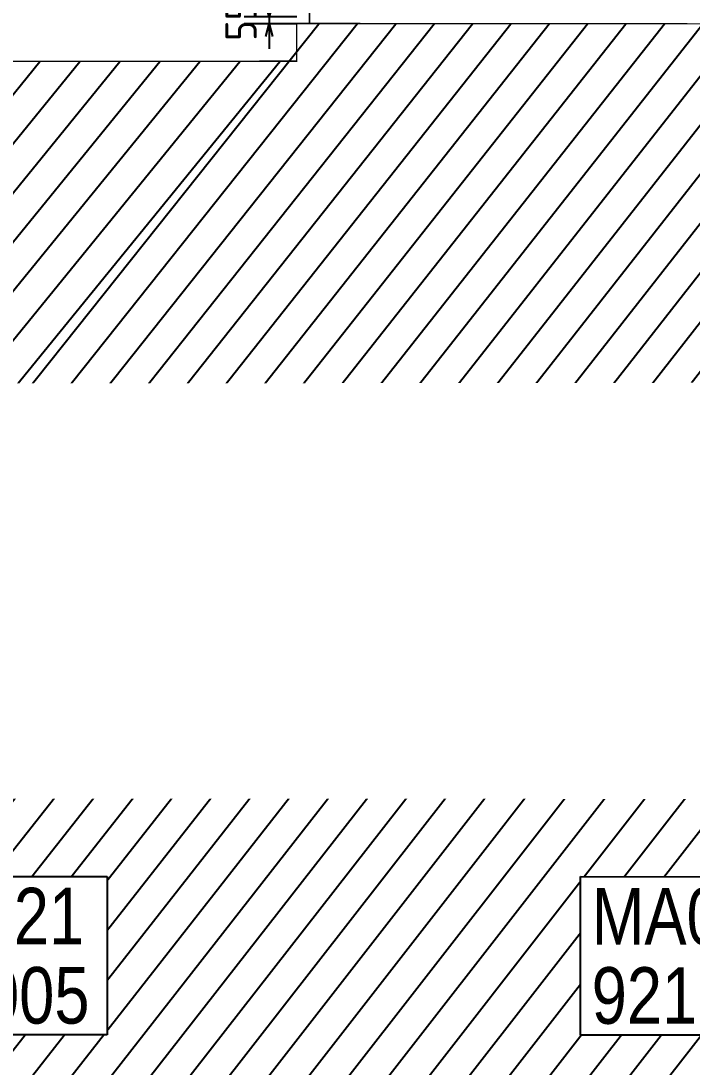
# Model space of a CAD drawing. Header units: centimetres. Extents: x -6122352 to 4157695, y -1694241 to 1947892.
# Drawn here: x 190211 to 195547, y -187304 to -178986 of the extents above; entities that cross this region are included whole.
import ezdxf
from ezdxf.xclip import XClip

# ---------------------------------------------------------------- set-up
doc = ezdxf.new("R2010")
doc.units = ezdxf.units.CM
doc.header["$MEASUREMENT"] = 0
doc.header["$XCLIPFRAME"] = 2
doc.header["$PDMODE"] = 66
doc.header["$PDSIZE"] = 100
for name, pattern in [('DASHED2', [0.375, 0.25, -0.125]), ('XR-AR-END-SETTING OUT PLAN$0$23585-XR-AR-END-GROUND FLOOR$0$23261-XR-AR-SI-GF$0$HIDDEN', [0.375, 0.25, -0.125]), ('XR-AR-END-SETTING OUT PLAN$0$23585-XR-AR-END-GROUND FLOOR$0$HIDDEN', [0.375, 0.25, -0.125]), ('XR-AR-END-SETTING OUT PLAN$0$23585-XR-AR-END-GROUND FLOOR$0$XR-END-GROUND FLOOR PLAN$0$HIDDEN', [9.524999999999999, 6.35, -3.175]), ('XR-AR-MID-SETTING OUT FOR MASTER$0$23585-XR-AR-MID-GROUND FLOOR$0$23261-XR-AR-SI-GF$0$HIDDEN', [0.375, 0.25, -0.125]), ('XR-AR-MID-SETTING OUT FOR MASTER$0$23585-XR-AR-MID-GROUND FLOOR$0$945-4P-1-101-GROUND FLOOR PLAN$0$XR-MIDDLE-GROUND FLOOR PLAN$0$HIDDEN', [9.524999999999999, 6.35, -3.175]), ('XR-AR-MID-SETTING OUT FOR MASTER$0$23585-XR-AR-MID-GROUND FLOOR$0$945-4P-1-101-GROUND FLOOR PLAN$0$XR-MIDDLE-GROUND FLOOR PLAN$0$HIDDEN2', [0.1875, 0.125, -0.0625])]:
    doc.linetypes.add(name, pattern=pattern)
doc.layers.add('23585-XR-AR-DAMAC PLOT LIMITS$0$1-End units', color=7, linetype='Continuous', lineweight=5, true_color=0xf8991e)
for name, color, linetype, lineweight in [('23585-XR-AR-DAMAC PLOT LIMITS$0$1-Mid units', 41, 'Continuous', 5), ('@ Foundations', 4, 'DASHED2', 50), ('A-ANNO-TEXT', 3, 'Continuous', 25), ('XR-AR-END-SETTING OUT PLAN$0$23585-XR-AR-END-GROUND FLOOR$0$A-FLOR-OVHD', 9, 'XR-AR-END-SETTING OUT PLAN$0$23585-XR-AR-END-GROUND FLOOR$0$23261-XR-AR-SI-GF$0$HIDDEN', 15), ('XR-AR-END-SETTING OUT PLAN$0$23585-XR-AR-END-GROUND FLOOR$0$A-FLOR-UNDR', 8, 'XR-AR-END-SETTING OUT PLAN$0$23585-XR-AR-END-GROUND FLOOR$0$HIDDEN', 5), ('XR-AR-END-SETTING OUT PLAN$0$23585-XR-AR-END-GROUND FLOOR$0$A-GLAZ-SILL', 8, 'Continuous', 5), ('XR-AR-END-SETTING OUT PLAN$0$23585-XR-AR-END-GROUND FLOOR$0$A-GLAZ-WNDO', 232, 'Continuous', 9), ('XR-AR-END-SETTING OUT PLAN$0$23585-XR-AR-END-GROUND FLOOR$0$A-WALL', 7, 'Continuous', 30), ('XR-AR-END-SETTING OUT PLAN$0$23585-XR-AR-END-GROUND FLOOR$0$S-COLS', 51, 'Continuous', 40), ('XR-AR-END-SETTING OUT PLAN$0$23585-XR-AR-END-GROUND FLOOR$0$S-COLS-PATT', 8, 'Continuous', 5), ('XR-AR-MID-SETTING OUT FOR MASTER$0$23585-XR-AR-MID-GROUND FLOOR$0$$A-GLAZ-WNDO', 232, 'Continuous', 9), ('XR-AR-MID-SETTING OUT FOR MASTER$0$23585-XR-AR-MID-GROUND FLOOR$0$$A-WALL', 1, 'Continuous', 5), ('XR-AR-MID-SETTING OUT FOR MASTER$0$23585-XR-AR-MID-GROUND FLOOR$0$A-DOOR-FULL', 1, 'Continuous', 9), ('XR-AR-MID-SETTING OUT FOR MASTER$0$23585-XR-AR-MID-GROUND FLOOR$0$A-FLOR-OVHD', 9, 'XR-AR-MID-SETTING OUT FOR MASTER$0$23585-XR-AR-MID-GROUND FLOOR$0$23261-XR-AR-SI-GF$0$HIDDEN', 15), ('XR-AR-MID-SETTING OUT FOR MASTER$0$23585-XR-AR-MID-GROUND FLOOR$0$A-GLAZ-SILL', 8, 'Continuous', 5), ('XR-AR-MID-SETTING OUT FOR MASTER$0$23585-XR-AR-MID-GROUND FLOOR$0$A-GLAZ-WNDO', 232, 'Continuous', 9), ('XR-AR-MID-SETTING OUT FOR MASTER$0$23585-XR-AR-MID-GROUND FLOOR$0$A-WALL', 7, 'Continuous', 30), ('XR-AR-MID-SETTING OUT FOR MASTER$0$23585-XR-AR-MID-GROUND FLOOR$0$S-COLS', 51, 'Continuous', 40)]:
    doc.layers.add(name, color=color, linetype=linetype, lineweight=lineweight)
for name, color, linetype in [('@MI-REF LAYER', 7, 'Continuous'), ('@MI-TYPE-02', 6, 'Continuous'), ('B_TH_6', 7, 'Continuous'), ('XR-AR-END-SETTING OUT PLAN$0$23585-XR-AR-END-GROUND FLOOR$0$A-Flor-Hral', 3, 'Continuous'), ('XR-AR-END-SETTING OUT PLAN$0$23585-XR-AR-END-GROUND FLOOR$0$A-Flor-Strs', 1, 'Continuous'), ('XR-AR-MID-SETTING OUT FOR MASTER$0$23585-XR-AR-MID-GROUND FLOOR$0$A-Flor-Hral', 3, 'Continuous'), ('XR-AR-MID-SETTING OUT FOR MASTER$0$23585-XR-AR-MID-GROUND FLOOR$0$A-Flor-Strs', 1, 'Continuous'), ('XR-AR-MID-SETTING OUT FOR MASTER$0$23585-XR-AR-MID-GROUND FLOOR$0$G-SHAD-20', 251, 'Continuous'), ('XR-AR-MID-SETTING OUT FOR MASTER$0$23585-XR-AR-MID-GROUND FLOOR$0$GS-HATCH-FLOOR TILE', 251, 'Continuous')]:
    doc.layers.add(name, color=color, linetype=linetype)
doc.styles.add('Schueco-BEMSTIL', font='isocpeur.ttf', dxfattribs={"width": 0.9})
doc.styles.add('Xref group 33-41$0$Overall SOP Plan$0$LAC-609-NG10-1-XREF-GRID-125SC$0$GRID-DIM-NO', font='arial.ttf', dxfattribs={"width": 0.8})
doc.dimstyles.new('MI- JWC-TXT-2.5 MM', dxfattribs={"dimscale": 1.5, "dimtxt": 2.5, "dimasz": 1, "dimexe": 2, "dimexo": 1, "dimgap": 1, "dimtad": 1, "dimdec": 0, "dimdsep": 46, "dimtxsty": 'Schueco-BEMSTIL', "dimblk": 'OPEN30', "dimcen": 0, "dimdle": 2, "dimclrd": 140, "dimclre": 8, "dimclrt": 40, "dimadec": 0, "dimazin": 2, "dimtfac": 1, "dimtdec": 0, "dimtix": 1, "dimtmove": 2, "dimatfit": 3, "dimldrblk": 'OPEN', "dimfxl": 2, "dimlwd": -1, "dimlwe": -1, "dimarcsym": 0})

# ---------------------------------------------------------------- blocks, each defined once
blk = doc.blocks.new('23585-XR-AR-DAMAC PLOT LIMITS')
at = {"layer": '23585-XR-AR-DAMAC PLOT LIMITS$0$1-End units', "color": 251, "true_color": 0x636466}
blk.add_lwpolyline([(496650.6149000004, 2768920.752900001), (496656.7965000002, 2768927.4991), (496674.4914999995, 2768911.285499999), (496668.3101000004, 2768904.539100001)], close=True, dxfattribs=at)
at = {"layer": '23585-XR-AR-DAMAC PLOT LIMITS$0$1-Mid units', "color": 251, "true_color": 0x636466}
blk.add_lwpolyline([(496646.5614999998, 2768916.3291), (496650.6149000004, 2768920.752900001), (496668.3101000004, 2768904.539100001), (496664.2566999998, 2768900.1153)], close=True, dxfattribs=at)
blk = doc.blocks.new('A$Cf093b529')
at = {"layer": 'A-ANNO-TEXT'}
blk.add_blockref('23585-XR-AR-DAMAC PLOT LIMITS', (-495391.9901121984, -2768603.441896566), dxfattribs=at)
blk = doc.blocks.new('*U36')
at = {"linetype": 'XR-AR-END-SETTING OUT PLAN$0$23585-XR-AR-END-GROUND FLOOR$0$XR-END-GROUND FLOOR PLAN$0$HIDDEN', "ltscale": 0.2}
blk.add_lwpolyline([(672.4602830045783, 0, 0, 0, 0), (125, 0, 16.74478720384293, 16.74478720384293, 0), (62.5, -171.7173430863004, 16.74478720384293, 16.74478720384293, 0), (-62.5, 171.7173430863004, 16.74478720384293, 16.74478720384293, 0), (-125, 0, 0, 0, 0), (-771.7815950174963, 0, 0, 0, 0)], format="xyseb", dxfattribs=at)
blk = doc.blocks.new('XR-AR-END-SETTING OUT PLAN$0$23585-XR-AR-END-GROUND FLOOR$0$A$C75a8815d')
at = {"layer": 'XR-AR-END-SETTING OUT PLAN$0$23585-XR-AR-END-GROUND FLOOR$0$S-COLS', "color": 252, "lineweight": 30}
for points in [[(6049.830236434937, 13227.55946516991), (6049.830236434937, 12227.55946421623), (6249.830236196518, 12227.55946421623), (6249.830236434937, 13227.55946469307)], [(6049.860461950302, 10644.6474583149), (6049.860461473465, 9444.647458553314), (6249.860461711884, 9444.647458791733), (6249.860461950302, 10644.64745926857)]]:
    blk.add_lwpolyline(points, close=True, dxfattribs=at)
blk = doc.blocks.new('XR-AR-END-SETTING OUT PLAN')
at = {"layer": 'XR-AR-END-SETTING OUT PLAN$0$23585-XR-AR-END-GROUND FLOOR$0$A-Flor-Hral', "color": 8}
for p, q in [((7060.101680293679, 13799.99880361557), (9050.100478127599, 13799.9988026619)), ((7060.101679638028, 13749.99880170822), (7060.101680293679, 13799.99880361557)), ((7060.101679638028, 13749.99880170822), (9050.100473538041, 13749.99880218506)), ((7060.101679697633, 12849.9988026619), (8050.101679816842, 12849.99880218506)), ((7060.101679816842, 12799.99880218506), (7060.101679697633, 12849.9988026619)), ((8050.101679697633, 11545.01038455963), (8050.101679816842, 12849.99880218506)), ((7060.101679816842, 12799.99880218506), (8000.101679638028, 12799.9988026619)), ((8000.101679816842, 11526.76096343994), (8000.101679638028, 12799.9988026619))]:
    blk.add_line(p, q, dxfattribs=at)
at = {"layer": 'XR-AR-END-SETTING OUT PLAN$0$23585-XR-AR-END-GROUND FLOOR$0$A-Flor-Strs', "color": 8}
for p, q in [((7110.101679757237, 13849.9988026619), (9050.101679757237, 13849.99880218506)), ((7110.101679816842, 13799.9988026619), (7110.101679757237, 13849.9988026619)), ((7390.101679459214, 13799.99880361557), (7390.101679816842, 13849.9988026619)), ((7670.101679638028, 13799.9988026619), (7670.101679340005, 13849.9988026619)), ((7950.101679816842, 13799.99880218506), (7950.101679757237, 13849.9988026619)), ((7110.101679638028, 12849.99880313873), (7110.101679995656, 13749.9988026619)), ((7390.101679995656, 12849.99880218506), (7390.101679161191, 13749.99880218506)), ((7670.101679697633, 12849.99880170822), (7670.101679697633, 13749.9988026619)), ((7950.101679220796, 12849.9988026619), (7950.101679757237, 13749.9988026619)), ((7110.101679697633, 12749.99880170822), (7110.101679697633, 12799.99880218506)), ((7390.101679518819, 12749.99880313873), (7390.101679816842, 12799.9988026619)), ((7670.101679161191, 12749.99880313873), (7670.101679101586, 12799.9988026619)), ((7950.101679757237, 12799.99880218506), (7950.101679638028, 11508.51154327393)), ((7950.101679876447, 12749.9988026619), (8000.101679638028, 12749.99880313873)), ((8050.101680055261, 12749.9988026619), (9050.097146704793, 12749.99880313873)), ((8000.101679697633, 12469.9988026619), (7950.101679697633, 12469.9988026619)), ((8050.101679340005, 12469.9988026619), (9050.097712770104, 12469.99880218506)), ((8000.101679578424, 12189.9988026619), (7950.101679220796, 12189.99880313873)), ((8050.101679816842, 12189.99880218506), (9050.098278596997, 12189.99880218506)), ((8000.101679638028, 11909.9988026619), (7950.101679757237, 11909.99880218506)), ((8050.101679697633, 11909.99880218506), (9050.09884442389, 11909.99880218506)), ((8000.1016792804, 11629.99880218506), (7950.101679697633, 11629.9988026619)), ((8050.101679578424, 11629.9988026619), (8280.101679757237, 11629.9988026619))]:
    blk.add_line(p, q, dxfattribs=at)
at = {"layer": 'XR-AR-END-SETTING OUT PLAN$0$23585-XR-AR-END-GROUND FLOOR$0$A-Flor-Strs', "color": 8, "linetype": 'XR-AR-END-SETTING OUT PLAN$0$23585-XR-AR-END-GROUND FLOOR$0$XR-END-GROUND FLOOR PLAN$0$HIDDEN', "ltscale": 0.1}
for p, q in [((8280.101679757237, 11629.9988026619), (8413.821876481175, 11629.99880123138)), ((8500.024220243096, 11629.99880313873), (9050.1016792804, 11629.9988026619)), ((7950.101679638028, 11508.51154327393), (7950.101679220796, 8109.998775959015)), ((8000.101679101586, 9059.998802661896), (8000.101679816842, 11526.76096343994)), ((8050.101679995656, 9009.99880361557), (8050.101679697633, 11545.01038455963))]:
    blk.add_line(p, q, dxfattribs=at)
at = {"layer": 'XR-AR-END-SETTING OUT PLAN$0$23585-XR-AR-END-GROUND FLOOR$0$A-Flor-Strs', "color": 8}
for points in [[(8550.099979057908, 12189.9988026619), (8550.099979355931, 13299.9988026619), (7110.101679578424, 13299.9988026619)], [(8413.821876481175, 11629.99880123138), (8500.101679578424, 11629.99880218506)]]:
    blk.add_lwpolyline(points, dxfattribs=at)
at = {"layer": 'XR-AR-END-SETTING OUT PLAN$0$23585-XR-AR-END-GROUND FLOOR$0$A-Flor-Strs', "color": 8, "const_width": 19.99999999999999}
blk.add_lwpolyline([(8325.09997971356, 12329.9988026619), (8550.099979057908, 12189.9988026619), (8775.099979296327, 12329.9988026619)], dxfattribs=at)
at = {"layer": 'XR-AR-END-SETTING OUT PLAN$0$23585-XR-AR-END-GROUND FLOOR$0$A-Flor-Strs', "color": 8}
blk.add_circle((7110.101679578424, 13299.9988026619), 41.76135575145592, dxfattribs=at)
at = {"layer": 'XR-AR-END-SETTING OUT PLAN$0$23585-XR-AR-END-GROUND FLOOR$0$A-FLOR-UNDR', "color": 8, "ltscale": 5}
blk.add_line((7950.111738577485, 12650.00183916092), (9050.101646974683, 12650.0021109581), dxfattribs=at)
at = {"layer": 'XR-AR-END-SETTING OUT PLAN$0$23585-XR-AR-END-GROUND FLOOR$0$A-GLAZ-SILL', "color": 252}
blk.add_line((3550.084660366178, 19523.35189294815), (8750.084660485387, 19523.35189342499), dxfattribs=at)
at = {"layer": 'XR-AR-END-SETTING OUT PLAN$0$23585-XR-AR-END-GROUND FLOOR$0$A-GLAZ-WNDO', "color": 252}
for p, q in [((6150.084660366178, 19773.35189342499), (3550.084660425782, 19773.35189294815)), ((6150.084660366178, 19773.35189342499), (8750.084660246968, 19773.35189294815)), ((7410.084660485387, 19623.35189294815), (7410.084660306573, 19773.35189294815)), ((7460.084660425782, 19773.35189247131), (7460.084660127759, 19623.35189342499)), ((8700.084660306573, 19623.35189294815), (8700.084660485387, 19773.35189342499)), ((8750.084660246968, 19773.35189294815), (8750.084660485387, 19523.35189342499)), ((3550.084660425782, 19623.35189294815), (6150.084660485387, 19623.35189294815)), ((8750.084660127759, 19623.35189294815), (6150.084660485387, 19623.35189294815))]:
    blk.add_line(p, q, dxfattribs=at)
blk.add_lwpolyline([(7460.084660306573, 19723.35189294815), (8700.084660604596, 19723.35189294815)], dxfattribs=at)
for points in [[(6150.084660425782, 19563.35189294815), (6070.084660306573, 19563.35189294815), (6070.084659948945, 19613.35189294815), (6150.084660485387, 19613.35189342499)], [(6150.084660425782, 19563.35189294815), (6230.084660366178, 19563.35189390182), (6230.084660485387, 19613.35189342499), (6150.084660485387, 19613.35189342499)], [(6230.084660366178, 19563.35189390182), (7440.084660246968, 19563.35189294815), (7440.084660246968, 19613.35189199448), (6230.084660485387, 19613.35189342499)], [(7520.084660544991, 19563.35189199448), (7440.084660246968, 19563.35189294815), (7440.084660246968, 19613.35189199448), (7520.084660485387, 19613.35189294815)]]:
    blk.add_lwpolyline(points, close=True, dxfattribs=at)
at = {"layer": 'XR-AR-END-SETTING OUT PLAN$0$23585-XR-AR-END-GROUND FLOOR$0$A-WALL', "color": 8}
for points in [[(9250.08550722897, 19773.2721414566), (8750.084660485387, 19773.35278987885), (8750.084660306573, 19523.27034950256), (9250.027719274163, 19523.38991355896)], [(9250.102083459496, 6650.001490592957), (9050.100989297032, 6650.001235485077), (9050.10098965466, 8750.000639915466), (6850.11106570065, 8750.002635478973), (6850.111066058278, 8700.0026679039), (6750.111065879464, 8700.002668380737), (6750.111065879464, 8750.000871658325), (6650.111065939069, 8750.000871658325), (6650.111065283418, 8850.002022743225), (6950.111065164208, 8850.002250671387), (6950.111065879464, 8899.99970960617), (7050.111065879464, 8899.99970817566), (7050.11106570065, 8850.002797603607), (9050.099628582597, 8850.000640392303), (9050.10098899901, 10349.9981546402), (7050.11106581986, 10349.99975156784), (7050.111065998673, 9799.999710083008), (6950.11106570065, 9799.999708652496), (6950.112433806062, 10550.00580835342), (7050.108891561627, 10550.00580835342), (7050.104876235127, 10449.99988079071), (9050.099116638303, 10449.9981546402), (9049.948119357228, 19523.36598014832), (9249.950268521905, 19523.36597967148)], [(7150.094104841352, 12100.00231599808), (7100.102138116956, 12100.00252103806), (7100.093048885465, 11550.00643920898), (7150.094104602933, 11550.0062289238)]]:
    blk.add_lwpolyline(points, close=True, dxfattribs=at)
blk.add_lwpolyline([(7250.100541964173, 12200.0021109581), (7250.100542083383, 11450.00580835342), (6950.09668238461, 11450.00602960587), (6950.103889837861, 12750.00211143494), (7950.111920431256, 12750.00211048126), (7950.111738994718, 12650.0021109581), (7100.100542083383, 12650.00211143494), (7100.10202242434, 12200.0021109581), (7250.100541964173, 12200.0021109581), (7250.100541964173, 12200.0021109581), (7250.100541964173, 12200.0021109581)], dxfattribs=at)
at = {"layer": 'XR-AR-END-SETTING OUT PLAN$0$23585-XR-AR-END-GROUND FLOOR$0$S-COLS-PATT', "color": 8}
for p, q in [((7100.094104662538, 12100.00252056122), (7137.39188285172, 12100.00252103806)), ((7141.909268274903, 12100.00252199173), (7150.094105020165, 12100.00252056122)), ((7200.100542381406, 12100.0021109581), (7250.100542142987, 12100.0021109581))]:
    blk.add_line(p, q, dxfattribs=at)
at = {"layer": 'XR-AR-END-SETTING OUT PLAN$0$23585-XR-AR-END-GROUND FLOOR$0$A-FLOR-OVHD', "color": 8, "xscale": -0.999999999999999, "rotation": 199.9831065219304}
blk.add_blockref('*U36', (8500.047801986337, 11709.97920942307), dxfattribs=at)
at = {"layer": 'XR-AR-END-SETTING OUT PLAN$0$23585-XR-AR-END-GROUND FLOOR$0$S-COLS-PATT', "color": 8}
blk.add_blockref('XR-AR-END-SETTING OUT PLAN$0$23585-XR-AR-END-GROUND FLOOR$0$A$C75a8815d', (3000.129344239831, 5499.998310089111), dxfattribs=at)
blk = doc.blocks.new('END UNIT')
at = {"xscale": 0.001, "yscale": 0.001, "zscale": 0.001}
blk.add_blockref('XR-AR-END-SETTING OUT PLAN', (-9.150201729830158, 0), dxfattribs=at)
blk = doc.blocks.new('XR-AR-MID-SETTING OUT FOR MASTER$0$23585-XR-AR-MID-GROUND FLOOR$0$945-4P-1-101-GROUND FLOOR PLAN$0$XR-MIDDLE-GROUND FLOOR PLAN$0$A$C446944C1')
at = {"layer": 'XR-AR-MID-SETTING OUT FOR MASTER$0$23585-XR-AR-MID-GROUND FLOOR$0$A-GLAZ-SILL', "color": 252}
blk.add_line((-2.733431756496429e-07, -4.737777635455132e-05), (5.199999726377428, -4.737754352390766e-05), dxfattribs=at)
for points in [[(2.208076124545187, -0.02284434624016285), (2.208076124545187, -0.1242443462833762), (2.093846930889413, -0.07354434626176953), (2.208076124545187, -0.02284434624016285)], [(2.991923328721896, -0.02284434624016285), (2.991923328721896, -0.1242443462833762), (3.106152522144839, -0.07354434579610825), (2.991923328721896, -0.02284434624016285)]]:
    blk.add_lwpolyline(points, dxfattribs=at)
at = {"layer": 'XR-AR-MID-SETTING OUT FOR MASTER$0$23585-XR-AR-MID-GROUND FLOOR$0$A-GLAZ-WNDO', "color": 252}
for p, q in [((5.199999726610258, 0.2499526219908148), (-2.735760062932968e-07, 0.2499526222236454)), ((-2.735760062932968e-07, 0.2499526222236454), (-2.733431756496429e-07, -4.737777635455132e-05)), ((0.04999972670339048, 0.0999526223167777), (0.04999972647055984, 0.2499526219908148)), ((1.284999726805836, 0.2499526222236454), (1.284999726805836, 0.09995262185111642)), ((1.334999726619571, 0.09995262208394706), (1.334999726619571, 0.2499526222236454)), ((3.864999726880342, 0.0999526223167777), (3.864999726880342, 0.2499526224564761)), ((3.914999726694077, 0.2499526222236454), (3.914999726694077, 0.09995262185111642)), ((5.149999726563692, 0.09995262254960835), (5.149999726796523, 0.2499526222236454)), ((5.199999726610258, 0.2499526219908148), (5.199999726377428, -4.737754352390766e-05)), ((-2.733431756496429e-07, 0.09995262208394706), (2.599999726517126, 0.09995262185111642)), ((5.199999726610258, 0.0999526223167777), (2.599999726517126, 0.09995262185111642))]:
    blk.add_line(p, q, dxfattribs=at)
for points in [[(1.284999726805836, 0.1999526221770793), (0.04999972647055984, 0.1999526226427406)], [(3.914999726694077, 0.1999526221770793), (5.149999726796523, 0.1999526219442487)]]:
    blk.add_lwpolyline(points, dxfattribs=at)
for points in [[(1.224999726749957, 0.03995262226089835), (1.304999726824462, 0.03995262226089835), (1.304999726824462, 0.08995262207463384), (1.224999726517126, 0.08995262230746448)], [(2.51999972644262, 0.03995262226089835), (1.304999726824462, 0.03995262226089835), (1.304999726824462, 0.08995262207463384), (2.519999726675451, 0.08995262207463384)], [(2.599999726517126, 0.03995262226089835), (2.51999972644262, 0.03995262226089835), (2.519999726675451, 0.08995262207463384), (2.599999726517126, 0.08995262254029512)], [(2.599999726517126, 0.03995262226089835), (2.679999726591632, 0.03995262202806771), (2.679999726591632, 0.08995262254029512), (2.599999726517126, 0.08995262254029512)], [(2.679999726591632, 0.03995262202806771), (3.89499972644262, 0.039952622493729), (3.894999726675451, 0.08995262207463384), (2.679999726591632, 0.08995262254029512)], [(3.974999726749957, 0.039952622493729), (3.89499972644262, 0.039952622493729), (3.894999726675451, 0.08995262207463384), (3.974999726749957, 0.08995262230746448)]]:
    blk.add_lwpolyline(points, close=True, dxfattribs=at)
blk = doc.blocks.new('XR-AR-MID-SETTING OUT FOR MASTER$0$23585-XR-AR-MID-GROUND FLOOR$0$945-4P-1-101-GROUND FLOOR PLAN$0$XR-MIDDLE-GROUND FLOOR PLAN$0$BREAK LINE1')
blk.add_lwpolyline([(648.1633601741578, -6.16698093744526, 0, 0, 0), (100.7725748287976, -6.16698093744526, 16.74478720384293, 16.74478720384293, 0), (38.27257482879577, -177.8843240237456, 16.74478720384293, 16.74478720384293, 0), (-86.72742517120423, 165.5503621488551, 16.74478720384293, 16.74478720384293, 0), (-149.2274251712042, -6.166980937447079, 0, 0, 0), (-912.0704092131346, -6.166980937441622, 0, 0, 0)], format="xyseb")
blk = doc.blocks.new('XR-AR-MID-SETTING OUT FOR MASTER$0$23585-XR-AR-MID-GROUND FLOOR$0$945-4P-1-101-GROUND FLOOR PLAN$0$XR-MIDDLE-GROUND FLOOR PLAN$0$WRFWF')
at = {"layer": 'XR-AR-MID-SETTING OUT FOR MASTER$0$23585-XR-AR-MID-GROUND FLOOR$0$A-FLOR-OVHD', "linetype": 'XR-AR-MID-SETTING OUT FOR MASTER$0$23585-XR-AR-MID-GROUND FLOOR$0$945-4P-1-101-GROUND FLOOR PLAN$0$XR-MIDDLE-GROUND FLOOR PLAN$0$HIDDEN', "ltscale": 0.1}
for p, q in [((9250.00889430586, 14089.9999996908), (9250.008894346622, 9909.449274283641)), ((10350.00889432596, 14089.44927426482), (9250.008894305867, 14089.44927426484)), ((10350.00889432159, 13809.44927426483), (9250.008894308598, 13809.44927426484)), ((10350.00889431722, 13529.44927426483), (9250.008894311328, 13529.44927426484)), ((10350.00889431286, 13249.44927426483), (9250.008894314058, 13249.44927426484)), ((10350.00889431286, 12969.44927426484), (9250.008894314054, 12969.44927426485)), ((10350.00889431285, 12689.44927426484), (9250.00889431405, 12689.44927426486)), ((10350.00889431285, 12409.44927426485), (9250.008894314047, 12409.44927426486)), ((10350.00889431284, 12129.44927426485), (9250.008894314044, 12129.44927426487)), ((10350.00889431284, 11849.44927426486), (9250.00889431404, 11849.44927426487)), ((10350.00889431284, 11569.44927426486), (9250.008894314036, 11569.44927426488)), ((10350.00889431283, 11289.44927426487), (9250.00889431403, 11289.44927426488)), ((10350.00889431283, 11009.44927426487), (9250.008894314027, 11009.44927426489)), ((10350.00889432794, 11009.4492742833), (10350.00889432794, 9909.449274272882)), ((10350.00889432794, 9909.449274272882), (9250.008894346622, 9909.449274283641))]:
    blk.add_line(p, q, dxfattribs=at)
blk.add_lwpolyline([(10350.00889430916, 14369.99999969173), (10350.00889431698, 11009.4492742833)], dxfattribs=at)
blk = doc.blocks.new('XR-AR-MID-SETTING OUT FOR MASTER$0$23585-XR-AR-MID-GROUND FLOOR$0$945-4P-1-101-GROUND FLOOR PLAN$0$XR-MIDDLE-GROUND FLOOR PLAN$0$ASDASDASD')
blk.add_wipeout([(-42428.49006074868, 24502.348435747233), (-42278.49006074868, 24502.348435747143), (-42278.490060748925, 24052.348435747146), (-42428.49006074892, 24052.34843574723)])
blk.add_hatch(color=256).paths.add_polyline_path([(-42428.49006074868, 24502.34843574724), (-42278.49006074868, 24502.34843574715), (-42428.49006074893, 24052.34843574724)])
for p, q in [((-42278.49006074868, 24502.34843574715), (-42428.49006074868, 24502.34843574724)), ((-42428.49006074868, 24502.34843574724), (-42428.49006074893, 24052.34843574724)), ((-42428.49006074893, 24052.34843574724), (-42278.49006074868, 24502.34843574715)), ((-42278.49006074893, 24052.34843574715), (-42278.49006074868, 24502.34843574715)), ((-42428.49006074893, 24052.34843574724), (-42278.49006074893, 24052.34843574715))]:
    blk.add_line(p, q)
blk = doc.blocks.new('*U130')
for points in [[(91, -5.684341886080801e-14), (41, -5.684341886080801e-14), (41, 1021), (91, 1021)], [(0, 0), (38, -5.684341886080801e-14), (38, -50), (50, -50), (50, -122.2246979483663), (0, -122.2246979483663)], [(1100, 2.842170943040401e-14), (1062, -2.842170943040401e-14), (1062, -49.99999999999997), (1050, -49.99999999999997), (1050, -122.2246979483662), (1100, -122.2246979483662)]]:
    blk.add_lwpolyline(points, close=True)
at = {"color": 8, "linetype": 'XR-AR-MID-SETTING OUT FOR MASTER$0$23585-XR-AR-MID-GROUND FLOOR$0$945-4P-1-101-GROUND FLOOR PLAN$0$XR-MIDDLE-GROUND FLOOR PLAN$0$HIDDEN2'}
blk.add_arc((41, -5.684341886080801e-14), 1021, 1.594950045944486e-15, 90, dxfattribs=at)
at = {"layer": 'XR-AR-MID-SETTING OUT FOR MASTER$0$23585-XR-AR-MID-GROUND FLOOR$0$A-GLAZ-SILL', "linetype": 'XR-AR-MID-SETTING OUT FOR MASTER$0$23585-XR-AR-MID-GROUND FLOOR$0$945-4P-1-101-GROUND FLOOR PLAN$0$XR-MIDDLE-GROUND FLOOR PLAN$0$HIDDEN2', "ltscale": 3}
blk.add_lwpolyline([(0, 0), (1100, 0), (1100, -122.2246979483662), (0, -122.2246979483662)], close=True, dxfattribs=at)
blk = doc.blocks.new('XR-AR-MID-SETTING OUT FOR MASTER$0$23585-XR-AR-MID-GROUND FLOOR$0$A$C08698786')
at = {"layer": 'XR-AR-MID-SETTING OUT FOR MASTER$0$23585-XR-AR-MID-GROUND FLOOR$0$S-COLS', "color": 252, "lineweight": 30}
for points in [[(-100.1414103507996, 18727.55777406693), (-100.141410112381, 17727.55777406693), (99.85858964920044, 17727.55777430534), (99.85858988761902, 18727.55777430534)], [(-100.1111845970154, 16144.64576864243), (-100.111184835434, 14944.64576864243), (99.88881516456604, 14944.64576816559), (99.88881492614746, 16144.64576816559)]]:
    blk.add_lwpolyline(points, close=True, dxfattribs=at)
blk = doc.blocks.new('XR-AR-MID-SETTING OUT FOR MASTER')
at = {"layer": 'XR-AR-MID-SETTING OUT FOR MASTER$0$23585-XR-AR-MID-GROUND FLOOR$0$A-Flor-Hral', "color": 8}
blk.add_lwpolyline([(100.008808940649, 14902.65850448608), (2090.008809119463, 14902.65850496292), (2090.008808881044, 14852.65850448608), (100.0088091790676, 14852.65850496292)], dxfattribs=at)
at = {"layer": 'XR-AR-MID-SETTING OUT FOR MASTER$0$23585-XR-AR-MID-GROUND FLOOR$0$A-Flor-Strs', "color": 8}
for p, q in [((2040.00880882144, 14952.65850496292), (100.0088088214397, 14952.65850496292)), ((1200.008809238672, 14952.65850496292), (1200.008808940649, 14902.65850400925)), ((1480.008808463812, 14952.65850496292), (1480.008808642626, 14902.65850543976)), ((1760.008809119463, 14952.65850448608), (1760.008808940649, 14902.65850448608)), ((2040.00880882144, 14952.65850496292), (2040.008809179068, 14902.65850400925)), ((1200.008808404207, 14852.65850448608), (1200.00880882144, 13952.65850496292)), ((1480.008808940649, 14852.65850448608), (1480.008808940649, 13952.65850400925)), ((1760.008809119463, 14852.65850448608), (1760.008808523417, 13952.65850448608)), ((2040.008808940649, 14852.65850448608), (2040.008808881044, 13952.65850448608)), ((1480.008808881044, 13902.65850496292), (1480.008808583021, 13852.65850496292)), ((1760.008809000254, 13902.65850448608), (1760.008809000254, 13852.65850496292)), ((2040.008808881044, 13902.65850496292), (2040.008808881044, 13852.65850400925)), ((1100.008809238672, 13852.65850496292), (100.0088088810444, 13852.65850400925)), ((1200.00880882144, 13852.65850448608), (1200.008808583021, 13573.20923042297)), ((1100.008808940649, 13572.65850400925), (100.008808940649, 13572.65850448608)), ((1200.008809119463, 13572.65850448608), (1150.008809417486, 13572.65850448608))]:
    blk.add_line(p, q, dxfattribs=at)
blk.add_lwpolyline([(1200.008809119463, 13902.65850448608), (1200.008808881044, 13852.65850400925), (1150.008809179068, 13852.65850496292)], dxfattribs=at)
at = {"layer": 'XR-AR-MID-SETTING OUT FOR MASTER$0$23585-XR-AR-MID-GROUND FLOOR$0$A-Flor-Strs', "color": 8, "const_width": 15.00000006679886}
blk.add_lwpolyline([(455.1530921757221, 13685.15850496292), (650.0088085234165, 13572.65850496292), (844.8645255863667, 13685.15850543976)], dxfattribs=at)
at = {"layer": 'XR-AR-MID-SETTING OUT FOR MASTER$0$23585-XR-AR-MID-GROUND FLOOR$0$A-Flor-Strs', "color": 8}
blk.add_circle((2040.008809119463, 14402.65850496292), 45.00000020605513, dxfattribs=at)
at = {"layer": 'XR-AR-MID-SETTING OUT FOR MASTER$0$23585-XR-AR-MID-GROUND FLOOR$0$A-WALL', "color": 8}
for points in [[(100.0000008046627, 19472.65428304672), (400.0004432499409, 19472.65428209305), (400.0004433095455, 19222.70159435272), (99.99999997019768, 19222.70159482956)], [(1950.000811725855, 13202.63829565048), (2000.00029399991, 13202.63829565048), (2000.00945982337, 13652.63829517365), (1950.000810950994, 13652.63829469681)]]:
    blk.add_lwpolyline(points, close=True, dxfattribs=at)
at = {"layer": 'XR-AR-MID-SETTING OUT FOR MASTER$0$23585-XR-AR-MID-GROUND FLOOR$0$$A-GLAZ-WNDO', "color": 8, "xscale": -1000, "yscale": 1000, "zscale": 1000}
blk.add_blockref('XR-AR-MID-SETTING OUT FOR MASTER$0$23585-XR-AR-MID-GROUND FLOOR$0$945-4P-1-101-GROUND FLOOR PLAN$0$XR-MIDDLE-GROUND FLOOR PLAN$0$A$C446944C1', (5600.000170022249, 19222.70166015625), dxfattribs=at)
at = {"layer": 'XR-AR-MID-SETTING OUT FOR MASTER$0$23585-XR-AR-MID-GROUND FLOOR$0$$A-WALL', "color": 8}
blk.add_blockref('XR-AR-MID-SETTING OUT FOR MASTER$0$23585-XR-AR-MID-GROUND FLOOR$0$945-4P-1-101-GROUND FLOOR PLAN$0$XR-MIDDLE-GROUND FLOOR PLAN$0$WRFWF', (-9150.000085562468, -796.7907695770264), dxfattribs=at)
at = {"layer": 'XR-AR-MID-SETTING OUT FOR MASTER$0$23585-XR-AR-MID-GROUND FLOOR$0$A-DOOR-FULL', "color": 8, "xscale": 0.8181820445283869, "yscale": 0.8181820445283869, "zscale": 0.8181820445283869, "rotation": 90}
blk.add_blockref('*U130', (2100.065477222204, 11149.97698354721), dxfattribs=at)
at = {"layer": 'XR-AR-MID-SETTING OUT FOR MASTER$0$23585-XR-AR-MID-GROUND FLOOR$0$A-FLOR-OVHD', "color": 8, "linetype": 'XR-AR-MID-SETTING OUT FOR MASTER$0$23585-XR-AR-MID-GROUND FLOOR$0$23261-XR-AR-SI-GF$0$HIDDEN', "ltscale": 5, "xscale": -0.9999999999999997, "rotation": 194.2810957359752}
blk.add_blockref('XR-AR-MID-SETTING OUT FOR MASTER$0$23585-XR-AR-MID-GROUND FLOOR$0$945-4P-1-101-GROUND FLOOR PLAN$0$XR-MIDDLE-GROUND FLOOR PLAN$0$BREAK LINE1', (675.0088040530682, 13433.20923042297), dxfattribs=at)
at = {"layer": 'XR-AR-MID-SETTING OUT FOR MASTER$0$23585-XR-AR-MID-GROUND FLOOR$0$G-SHAD-20', "color": 8}
blk.add_blockref('XR-AR-MID-SETTING OUT FOR MASTER$0$23585-XR-AR-MID-GROUND FLOOR$0$945-4P-1-101-GROUND FLOOR PLAN$0$XR-MIDDLE-GROUND FLOOR PLAN$0$ASDASDASD', (44478.49782505631, -10849.71202945709), dxfattribs=at)
at = {"layer": 'XR-AR-MID-SETTING OUT FOR MASTER$0$23585-XR-AR-MID-GROUND FLOOR$0$A-Flor-Hral', "color": 8}
blk.add_lwpolyline([(1150.008809179068, 13560.48195743561), (1150.008809059858, 13902.65850496292), (2090.008809238672, 13902.65850496292), (2090.008809119463, 13952.65850496292), (1100.008808940649, 13952.65850448608), (1100.008809119463, 13547.75468444824)], dxfattribs=at)
at = {"layer": 'XR-AR-MID-SETTING OUT FOR MASTER$0$23585-XR-AR-MID-GROUND FLOOR$0$A-Flor-Strs', "color": 8}
blk.add_lwpolyline([(650.0088085234165, 13572.65850496292), (650.008808940649, 14402.65850448608), (2040.008809119463, 14402.65850496292)], dxfattribs=at)
at = {"layer": 'XR-AR-MID-SETTING OUT FOR MASTER$0$23585-XR-AR-MID-GROUND FLOOR$0$A-WALL', "color": 8}
for points in [[(99.99999931454659, 19472.65428209305), (-99.99999925494194, 19472.65428256989), (-99.998236566782, 5500.00000667572), (100.0017631351948, 5500.000006198883), (99.9995484650135, 8850.141927242279), (1100.048611491919, 8850.10940027237), (1100.048611015081, 8950.109399795532), (100.03925588727, 8950.072475910187), (100.0088088810444, 10949.9982419014), (2099.951952844858, 10949.99824142456), (2099.998660355806, 9950.143901348114), (2199.988806992769, 9950.143900871277), (2200.057162195444, 11149.97698402405), (2100.075846284628, 11149.97698354721), (2100.039519578218, 11049.97698402405), (100.0088088810444, 11049.99824142456)], [(2200.013650625944, 13652.63605213165), (2200.017217665911, 13652.6360502243), (2200.024336546659, 13852.63604974747), (1199.974533885717, 13852.65850543976), (1199.974534541368, 13752.66171360016), (1850.013650208712, 13752.64729642868), (1850.013650685549, 13102.64278697968), (2100.128742069006, 13102.63829755783), (2100.128742545843, 12652.63829708099), (1949.986809521914, 12652.64009141922), (1949.9868093431, 12552.35255002975), (2100.055755704641, 12552.35255050659), (2100.016017049551, 12049.97720527649), (2199.959899276495, 12049.97720527649), (2199.999632865191, 13202.6360502243), (2050.003180772066, 13202.63829612732), (2050.012347489595, 13652.63829517365), (2200.019845813513, 13652.63604927063)]]:
    blk.add_lwpolyline(points, close=True, dxfattribs=at)
at = {"layer": 'XR-AR-MID-SETTING OUT FOR MASTER$0$23585-XR-AR-MID-GROUND FLOOR$0$GS-HATCH-FLOOR TILE', "color": 8}
blk.add_blockref('XR-AR-MID-SETTING OUT FOR MASTER$0$23585-XR-AR-MID-GROUND FLOOR$0$A$C08698786', (-1.490116119384766e-07, 0), dxfattribs=at)
blk = doc.blocks.new('MID UNIT')
at = {"xscale": 0.001, "yscale": 0.001, "zscale": 0.001}
blk.add_blockref('XR-AR-MID-SETTING OUT FOR MASTER', (0, 0), dxfattribs=at)
blk = doc.blocks.new('TH_6')
at = {"xscale": -1}
blk.add_blockref('END UNIT', (495838.3053798437, 2769163.996563952), dxfattribs=at)
blk.add_blockref('MID UNIT', (495838.3053798437, 2769163.996563952), dxfattribs=at)
blk = doc.blocks.new('23585-XR-AR-MALDIVE-3$0$TH_6')
at = {"layer": 'B_TH_6', "xscale": 1.000019685734281, "yscale": 1.000019685734281, "zscale": 1.000019685734281}
blk.add_blockref('TH_6', (-9.760182827245444, -54.51303543616086), dxfattribs=at)
at = {"layer": '@ Foundations', "linetype": 'DASHED2', "ltscale": 25}
blk.add_lwpolyline([(495839.6560675413, 2769177.788844425), (495836.9560675407, 2769177.788844425), (495836.9560675407, 2769183.138844425), (495839.6560675409, 2769183.138844425)], close=True, dxfattribs=at)
blk = doc.blocks.new('_Open30')
at = {"color": 0, "linetype": 'ByBlock', "lineweight": -2}
for p, q in [((-1, 0.26794919), (0, 0)), ((0, 0), (-1, -0.26794919)), ((0, 0), (-1, 0))]:
    blk.add_line(p, q, dxfattribs=at)
blk = doc.blocks.new('*D2997')
at = {"layer": '@MI-TYPE-02', "color": 140, "transparency": 16777216}
for p, q in [((192185.225880859, -178853.7717045628), (192185.225880859, -178753.7717045628)), ((192185.225880859, -178953.7717045628), (192185.225880859, -179008.3708842209)), ((192185.225880859, -179108.3708842209), (192185.225880859, -179208.3708842209))]:
    blk.add_line(p, q, dxfattribs=at)
at = {"layer": '@MI-TYPE-02', "color": 8, "transparency": 16777216}
for p, q in [((192405.4595193149, -178953.7717045628), (191985.225880859, -178953.7717045628)), ((192405.4586098827, -179008.3708842209), (191985.225880859, -179008.3708842209))]:
    blk.add_line(p, q, dxfattribs=at)
at = {"layer": 'Defpoints', "color": 0, "transparency": 16777216}
for p in [(192185.225880859, -179008.3708842209), (192505.4586098827, -179008.3708842209), (192505.4595193149, -178953.7717045628)]:
    blk.add_point(p, dxfattribs=at)
at = {"layer": '@MI-TYPE-02', "color": 140, "transparency": 16777216, "xscale": 100, "yscale": 100, "zscale": 100}
for p, rotation in [((192185.225880859, -178953.7717045628), 270), ((192185.225880859, -179008.3708842209), 90)]:
    blk.add_blockref('_Open30', p, dxfattribs=dict(at, rotation=rotation))
at = {"layer": '@MI-TYPE-02', "color": 40, "transparency": 16777216, "insert": (191960.225880859, -178981.0712943919), "char_height": 250, "attachment_point": 5, "rotation": 90, "style": 'Schueco-BEMSTIL'}
blk.add_mtext('55', dxfattribs=at)
blk = doc.blocks.new('_Open')
at = {"color": 0, "linetype": 'ByBlock', "lineweight": -2}
for p, q in [((-1, 0.1666666666666667), (0, 0)), ((-1, -0.1666666666666667), (0, 0)), ((0, 0), (-1, 0))]:
    blk.add_line(p, q, dxfattribs=at)

msp = doc.modelspace()

# ---------------------------------------------------------------- block references
at = {"layer": '@MI-REF LAYER', "xscale": 1000, "yscale": 1000, "zscale": 1000, "rotation": 312.4882903633292}
msp.add_blockref('A$Cf093b529', (-891608.7329339073, 539022.7201118186), dxfattribs=at)

# ---------------------------------------------------------------- next in the draw order: block references
at = {"layer": '@MI-REF LAYER'}
ref = msp.add_blockref('23585-XR-AR-MALDIVE-3$0$TH_6', (-496138576.6226714, -2769274498.800779), dxfattribs=dict(at, xscale=1000, yscale=1000, zscale=1000, rotation=359.9898040391973))
XClip(ref).set_block_clipping_path([(495847.3922300867, 2769163.9971941216), (495847.39543188945, 2769187.936311596), (495838.31676110416, 2769187.8964212337), (495832.31675830134, 2769187.8963837423), (495826.3167534692, 2769187.8963462515), (495820.31703141355, 2769187.8962964136), (495814.31702637416, 2769187.896258923), (495808.3170215406, 2769187.8962214305), (495802.31687913626, 2769187.896331399), (495793.3616038712, 2769187.9364081295), (495793.3508954707, 2769163.997079878)])

# ---------------------------------------------------------------- next in the draw order: wipeouts: each hides what was drawn before it
at = {"color": 10}
msp.add_wipeout([(198652.9756713558, -193283.0341741783), (198655.56038286825, -179009.48125989918), (192407.0320688614, -179008.3531483149), (192405.5177468357, -179309.00614102208), (156604.56268152504, -179302.67270204728), (156604.66468535212, -179001.99820904477), (150354.3761512051, -179001.05638164657), (150352.22660348756, -193274.43890615515), (198652.96948456284, -193283.03417292034)], dxfattribs=at).dxf.layer = '@MI-REF LAYER'

# ---------------------------------------------------------------- next in the draw order: hatches: boundary and pattern name
at = {"layer": '@MI-REF LAYER', "transparency": 33554508}
h = msp.add_hatch(dxfattribs=at)
h.set_pattern_fill('ANSI31', color=256, scale=1999.999998458916, angle=186.7223562192661)
h.set_pattern_definition([(231.7223562192661, (2377468138.012326, 1503811052.832294), (196.2545353839104, -154.8681931350905), [])])
h.paths.add_polyline_path([(198652.9704295214, -193283.0341727923), (198655.5603827885, -179009.481259977), (192405.4366738899, -179009.8144404655), (192405.5177432849, -179308.9928290312), (156604.3118226964, -179302.62190096), (156604.3653194829, -179001.9981077398), (150354.376177097, -179000.8859239218), (150352.2253604671, -193274.4389058782)])

# ---------------------------------------------------------------- next in the draw order: linework, layer by layer
at = {"layer": '@MI-REF LAYER', "linetype": 'DASHED2', "extrusion": (1.726954068932882e-12, -7.460188284697714e-09, 1), "elevation": -22.45888968948228}
msp.add_lwpolyline([(192504.3450854616, -178573.9712564874), (177789.0338385931, -178587.3634818795), (177283.7351222912, -179324.4438220713)], dxfattribs=at)
at = {"layer": '@MI-REF LAYER', "const_width": 5.000000000000001}
msp.add_lwpolyline([(198652.9704295214, -193283.0341727923), (198655.5603827885, -179009.481259977), (192405.4366738899, -179009.8144404655), (192405.5177432849, -179308.9928290312), (156604.3118226964, -179302.62190096), (156604.3653194829, -179001.9981077398), (150354.376177097, -179000.8859239218), (150352.2253604671, -193274.4389058782)], close=True, dxfattribs=at)

# ---------------------------------------------------------------- next in the draw order: dimensions: what is measured, and where the dimension line sits
at = {"layer": '@MI-TYPE-02', "color": 240, "true_color": 0xed1f24}
dim = msp.add_linear_dim(base=(192185.225880859, -179008.3708842209), p1=(192505.4595193148, -178953.7717045628), p2=(192505.4586098827, -179008.3708842209), angle=90, dimstyle='MI- JWC-TXT-2.5 MM', dxfattribs=at)
dim.commit()
dim.dimension.update_dxf_attribs({"geometry": '*D2997', "text_midpoint": (191960.225880859, -178981.0712943919)})

# ---------------------------------------------------------------- next in the draw order: texts
at = {"layer": '@MI-REF LAYER', "color": 7, "char_height": 450.0000000000001, "width": 2056.8768805703, "attachment_point": 1, "rotation": 359.98803297266926, "line_spacing_factor": 0.8394388776454546, "style": 'Xref group 33-41$0$Overall SOP Plan$0$LAC-609-NG10-1-XREF-GRID-125SC$0$GRID-DIM-NO', "bg_fill": 19, "box_fill_scale": 1.2, "bg_fill_color": 256, "bg_fill_transparency": 0}
for s, insert in [('\\pxqc;MA0221 9214005', (188748.7505874163, -185878.0630910444)), ('MA0220\\P9218558', (194748.7551943084, -185879.8644262535))]:
    msp.add_mtext(s, dxfattribs=dict(at, insert=insert))

# ---------------------------------------------------------------- next in the draw order: wipeouts: each hides what was drawn before it
at = {"color": 10}
msp.add_wipeout([(189939.05360980038, -185170.1915095552), (197124.77725214802, -185171.4917890818), (197125.37617254272, -181861.68214547128), (189939.65104232403, -181868.60264563386), (189939.05361015347, -185170.19150925128)], dxfattribs=at).dxf.layer = '@MI-REF LAYER'

doc.saveas('drawing.dxf')
